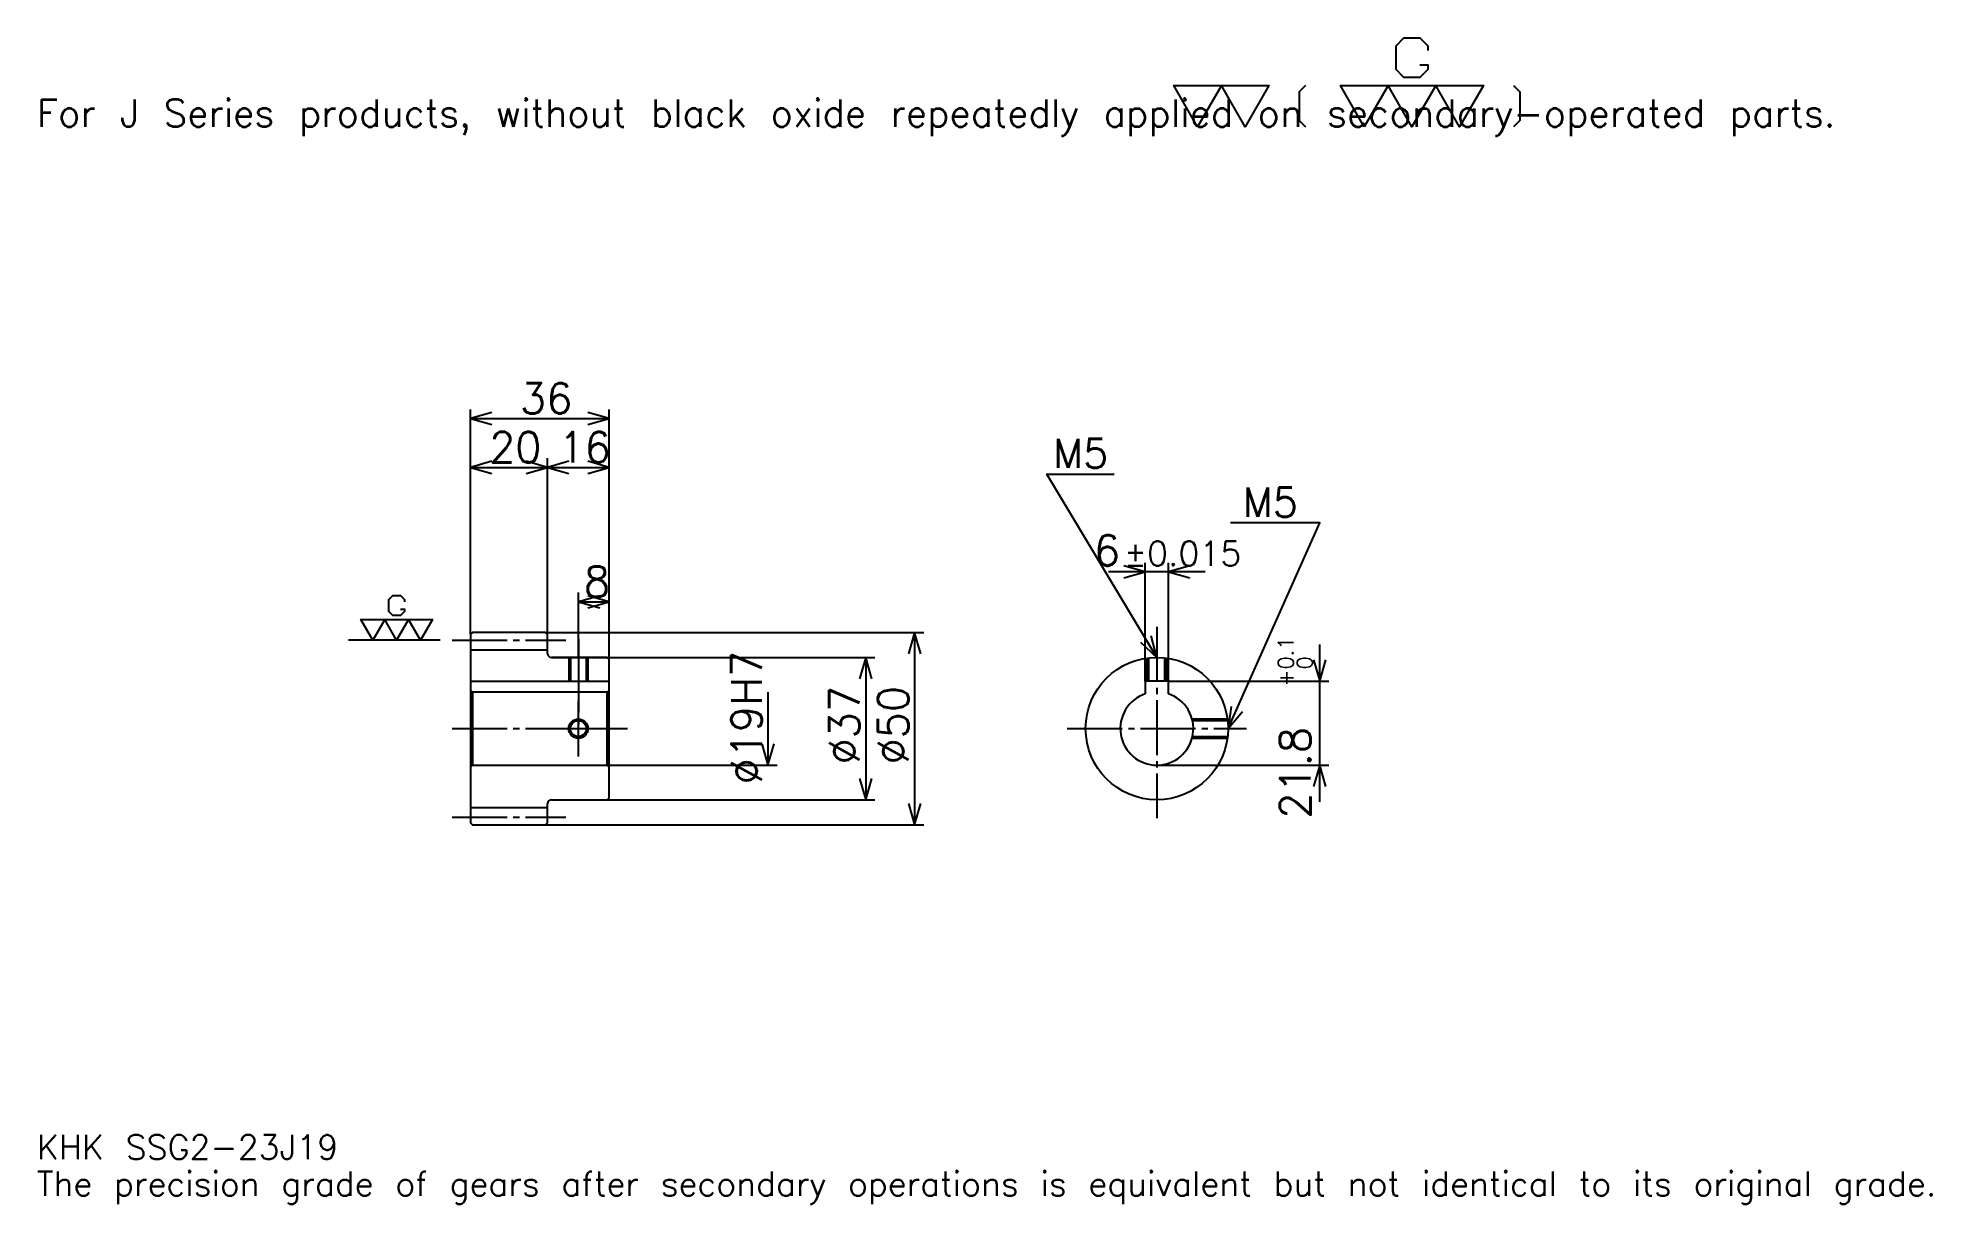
# Model space of a CAD drawing. Extents: x 16 to 508, y 6 to 309.
import ezdxf

# ---------------------------------------------------------------- set-up
doc = ezdxf.new("R2010")
doc.units = 0
doc.linetypes.add('DASHDOT', pattern=[19.04348, 14.282609, -1.586957, 1.586957, -1.586957])
doc.layers.get('0').update_dxf_attribs({"linetype": 'CONTINUOUS'})
doc.layers.add('DASHDOT', color=6, linetype='DASHDOT')
doc.styles.add('KANJI', font='TXT', dxfattribs={"bigfont": 'BIGFONT'})

msp = doc.modelspace()

# ---------------------------------------------------------------- linework, layer by layer
at = {"color": 5}
for p, q in [((128.543472, 154.336945), (128.543472, 212.260864)), ((164.543472, 154.336945), (164.543472, 212.260864)), ((128.543472, 209.880432), (164.543472, 209.880432)), ((128.543472, 197.184769), (148.543472, 197.184769)), ((148.543472, 154.336945), (148.543472, 199.565201)), ((148.543472, 197.184769), (164.543472, 197.184769)), ((303.82608, 141.636948), (303.82608, 172.434769)), ((309.82608, 141.636948), (309.82608, 172.434769)), ((319.347839, 170.054337), (294.304321, 170.054337)), ((156.543472, 154.336945), (156.543472, 164.652161)), ((156.543472, 162.271729), (164.543472, 162.271729)), ((128.543472, 153.836945), (128.543472, 154.336945)), ((148.043472, 154.336945), (164.543472, 154.336945)), ((148.543472, 153.836945), (148.543472, 154.336945)), ((156.543472, 147.836945), (156.543472, 154.336945)), ((156.543472, 147.836945), (156.543472, 154.336945)), ((164.543472, 154.336945), (246.271729, 154.336945)), ((164.543472, 147.336945), (164.543472, 154.336945)), ((243.891296, 154.336945), (243.891296, 104.336945)), ((149.543472, 147.836945), (164.543472, 147.836945)), ((164.543472, 147.836945), (233.57608, 147.836945)), ((231.195648, 147.836945), (231.195648, 110.836945)), ((349.130432, 110.315208), (349.130432, 151.158691)), ((205.804337, 138.836945), (205.804337, 119.836945)), ((309.82608, 141.636948), (351.510864, 141.636948)), ((164.543472, 119.836945), (208.184769, 119.836945)), ((306.82608, 119.836945), (351.510864, 119.836945)), ((149.543472, 110.836945), (164.543472, 110.836945)), ((164.543472, 110.836945), (233.57608, 110.836945)), ((148.043472, 104.336945), (164.543472, 104.336945)), ((164.543472, 104.336945), (246.271729, 104.336945))]:
    msp.add_line(p, q, dxfattribs=at)
at = {"color": 7}
msp.add_line((120.608688, 152.336945), (96.804344, 152.336945), dxfattribs=at)
at = {"color": 4}
for p, q in [((128.543472, 149.836945), (148.543472, 149.836945)), ((128.543472, 141.636948), (164.543472, 141.636948)), ((129.043472, 138.836945), (129.043472, 119.836945)), ((164.043472, 138.836945), (164.543472, 139.336945)), ((164.043472, 119.836945), (164.543472, 119.336945)), ((128.543472, 108.836945), (148.543472, 108.836945))]:
    msp.add_line(p, q, dxfattribs=at)
at = {"color": 7}
for points in [[(375.156525, 301.743896), (377.219543, 301.743896), (377.219543, 300.506073), (375.156525, 298.443024), (371.030426, 298.443024), (368.967377, 300.506073), (368.967377, 306.69519), (371.030426, 308.75824), (375.156525, 308.75824), (377.219543, 306.69519), (377.219543, 305.457367)], [(317.391296, 285.652161), (311.202179, 296.379974), (335.958679, 296.379974), (329.769562, 285.652161), (323.580414, 296.379974), (317.391296, 285.652161)], [(345.4487, 296.379974), (343.798248, 294.729553), (343.798248, 287.302582), (345.4487, 285.652161)], [(360.71521, 285.652161), (354.526062, 296.379974), (391.660858, 296.379974), (385.471741, 285.652161), (379.282593, 296.379974), (373.093475, 285.652161), (366.904358, 296.379974), (360.71521, 285.652161)], [(399.500427, 296.379974), (401.150848, 294.729553), (401.150848, 287.302582), (399.500427, 285.652161)], [(110.372818, 160.382812), (111.404343, 160.382812), (111.404343, 159.763901), (110.372818, 158.732376), (108.309776, 158.732376), (107.278259, 159.763901), (107.278259, 162.858459), (108.309776, 163.889984), (110.372818, 163.889984), (111.404343, 162.858459), (111.404343, 162.239563)], [(103.152168, 152.336945), (100.057602, 157.700851), (118.624992, 157.700851), (115.530426, 152.336945), (112.435867, 157.700851), (109.341301, 152.336945), (106.246735, 157.700851), (103.152168, 152.336945)]]:
    msp.add_lwpolyline(points, dxfattribs=at)
at = {"color": 5}
for points in [[(134.097824, 211.467377), (128.543472, 209.880432), (134.097824, 208.293457)], [(158.98912, 208.293457), (164.543472, 209.880432), (158.98912, 211.467377)], [(134.097824, 198.771729), (128.543472, 197.184769), (134.097824, 195.597809)], [(142.98912, 195.597809), (148.543472, 197.184769), (142.98912, 198.771729)], [(154.097824, 198.771729), (148.543472, 197.184769), (154.097824, 195.597809)], [(158.98912, 195.597809), (164.543472, 197.184769), (158.98912, 198.771729)], [(306.82608, 147.836945), (278.260864, 195.445648), (295.717407, 195.445648)], [(325.32608, 129.336945), (349.130432, 182.749985), (325.960876, 182.749985)], [(298.271729, 168.467377), (303.82608, 170.054337), (298.271729, 171.641296)], [(315.380432, 171.641296), (309.82608, 170.054337), (315.380432, 168.467377)], [(162.097824, 163.858688), (156.543472, 162.271729), (162.097824, 160.684769)], [(158.98912, 160.684769), (164.543472, 162.271729), (158.98912, 163.858688)], [(245.478256, 148.782593), (243.891296, 154.336945), (242.304337, 148.782593)], [(302.607605, 151.783279), (306.82608, 147.836945), (305.329193, 153.416245)], [(232.782608, 142.282593), (231.195648, 147.836945), (229.608688, 142.282593)], [(347.543457, 147.191284), (349.130432, 141.636948), (350.717407, 147.191284)], [(326.137573, 135.056274), (325.32608, 129.336945), (329.036621, 133.764267)], [(204.217377, 125.391296), (205.804337, 119.836945), (207.391296, 125.391296)], [(350.717407, 114.2826), (349.130432, 119.836945), (347.543457, 114.2826)], [(229.608688, 116.391296), (231.195648, 110.836945), (232.782608, 116.391296)], [(242.304337, 109.891296), (243.891296, 104.336945), (245.478256, 109.891296)]]:
    msp.add_lwpolyline(points, dxfattribs=at)
at = {"color": 4}
for points in [[(148.543472, 148.836945), (148.543472, 153.836945), (148.043472, 154.336945), (129.043472, 154.336945), (128.543472, 153.836945), (128.543472, 119.336945)], [(149.543472, 110.836945), (164.043472, 110.836945), (164.543472, 111.336945), (164.543472, 147.336945), (164.043472, 147.836945), (149.543472, 147.836945)], [(154.043472, 147.836945), (154.043472, 141.636948)], [(154.47847, 147.836945), (154.47847, 141.636948)], [(158.608475, 147.836945), (158.608475, 141.636948)], [(159.043472, 147.836945), (159.043472, 141.636948)], [(304.32608, 141.636948), (304.32608, 147.667252)], [(304.761078, 141.636948), (304.761078, 147.721329)], [(308.891083, 141.636948), (308.891083, 147.721329)], [(309.32608, 141.636948), (309.32608, 147.667252)], [(128.543472, 119.336945), (129.043472, 119.836945), (164.043472, 119.836945), (164.043472, 138.836945), (129.043472, 138.836945), (128.543472, 139.336945)], [(309.82608, 138.35083), (309.82608, 141.636948), (303.82608, 141.636948), (303.82608, 138.35083)], [(315.991211, 131.836945), (325.156372, 131.836945)], [(316.098938, 131.401947), (325.210449, 131.401947)], [(315.991211, 126.836945), (325.156372, 126.836945)], [(316.098938, 127.271942), (325.210449, 127.271942)], [(128.543472, 119.336945), (128.543472, 104.836945), (129.043472, 104.336945), (148.043472, 104.336945), (148.543472, 104.836945), (148.543472, 109.836945)]]:
    msp.add_lwpolyline(points, dxfattribs=at)
for centre, radius in [((306.82608, 129.336945), 18.5), ((156.543472, 129.336945), 2.065)]:
    msp.add_circle(centre, radius, dxfattribs=at)
at = {"color": 7}
msp.add_circle((156.543472, 129.336945), 2.5, dxfattribs=at)
at = {"color": 4}
for centre, radius, start, end in [((149.543472, 148.836945), 1, 180, 270), ((306.82608, 129.336945), 9.5, 108.40848033, 71.59151967), ((149.543472, 109.836945), 1, 90, 180)]:
    msp.add_arc(centre, radius, start, end, dxfattribs=at)
at = {"layer": 'DASHDOT', "color": 7}
for p, q in [((306.82608, 155.771729), (306.82608, 106.076073)), ((123.7826, 152.336945), (153.304337, 152.336945)), ((156.543472, 147.836945), (156.543472, 129.336945)), ((123.7826, 129.336945), (169.304337, 129.336945)), ((283.565216, 129.336945), (330.086945, 129.336945)), ((123.7826, 106.336945), (153.304337, 106.336945))]:
    msp.add_line(p, q, dxfattribs=at)
for points in [[(156.543472, 152.597809), (156.543472, 136.876068)], [(156.543472, 122.076073), (156.543472, 136.597809)], [(149.282608, 129.336945), (163.804337, 129.336945)]]:
    msp.add_lwpolyline(points, dxfattribs=at)

# ---------------------------------------------------------------- texts
at = {"color": 7, "style": 'KANJI'}
for s, height, p in [('For J Series products, without black oxide repeatedly applied on secondary-operated parts.', 7.141304, (15.869565, 285.652161)), ('36', 7.934783, (141.385864, 211.149994)), ('20', 7.934783, (133.385864, 198.45433)), ('16', 7.934783, (151.385864, 198.45433)), ('M5', 7.617392, (279.847839, 197.032593)), ('M5', 7.617392, (329.134766, 184.336945)), ('6', 7.934783, (290.447113, 171.641296)), ('%%p0.015', 6.347826, (298.301575, 171.641296)), ('8', 7.934783, (157.964661, 163.54129)), ('KHK SSG2-23J19', 6.347826, (15.869565, 17.456522)), ('The precision grade of gears after secondary operations is equivalent but not identical to its original grade.', 6.347826, (15.869565, 7.934783))]:
    msp.add_text(s, height=height, dxfattribs=at).set_placement(p)
for s, height, p in [('%%c19H7', 7.934783, (204.217377, 114.855965)), ('0.1', 3.967391, (342.306519, 144.720398)), ('+', 3.967391, (342.306519, 140.276917)), ('0', 3.967391, (347.226074, 144.720398)), ('%%c37', 7.934783, (229.608688, 120.013573)), ('%%c50', 7.934783, (242.304337, 120.01358)), ('21.8', 7.934783, (346.75, 105.932037))]:
    msp.add_text(s, height=height, rotation=90, dxfattribs=at).set_placement(p)

doc.saveas('drawing.dxf')
